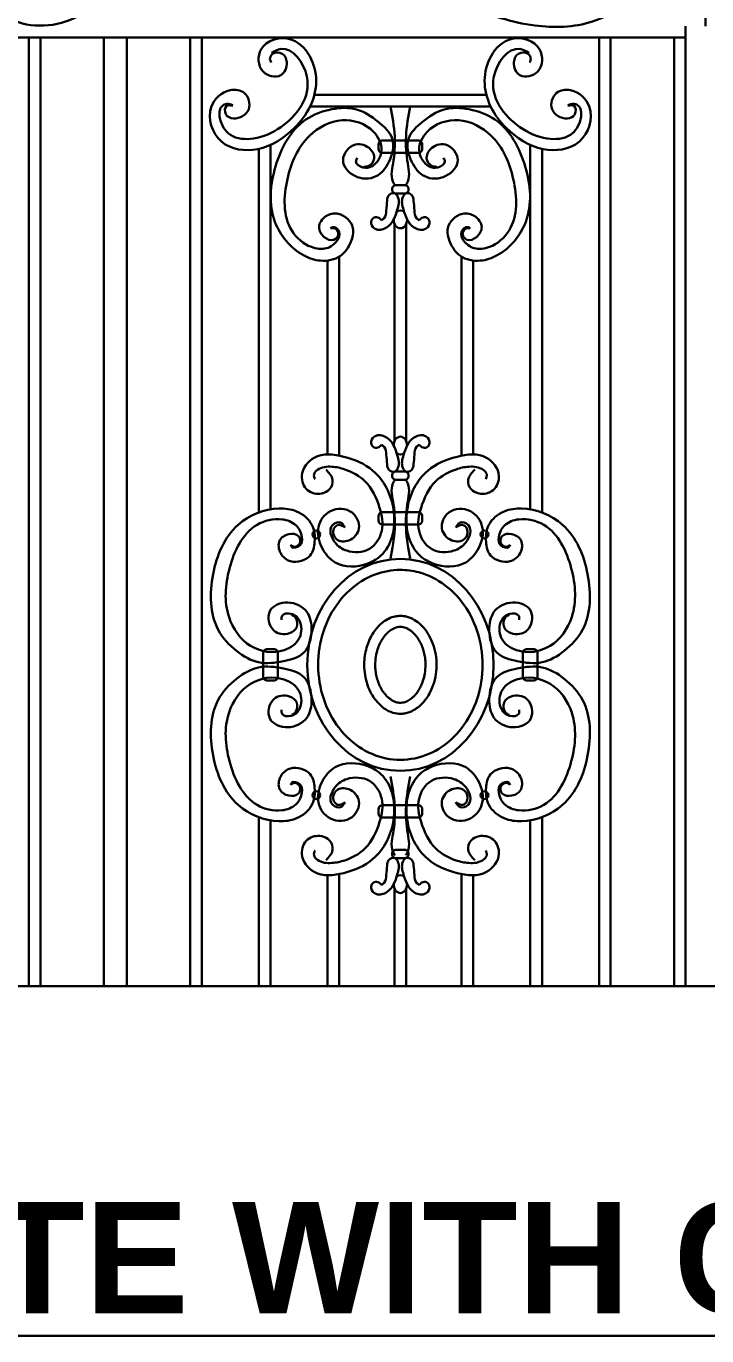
# Model space of a CAD drawing. Header units: metres. Extents: x 515 to 706, y -4 to 163.
# Drawn here: x 628.049 to 629.879, y 81.692 to 85.213 of the extents above; entities that cross this region are included whole.
import ezdxf

# ---------------------------------------------------------------- set-up
doc = ezdxf.new("R2010")
doc.units = ezdxf.units.M
doc.header["$MEASUREMENT"] = 0
doc.styles.add('NEW', font='arialbd.ttf', dxfattribs={"height": 0.23})
doc.dimstyles.new('Standard$0', dxfattribs={"dimtxt": 0.2, "dimasz": 0.23, "dimexe": 0.1805, "dimexo": 0.0625, "dimgap": 0.0955, "dimtad": 1, "dimzin": 0, "dimdsep": 46, "dimtxsty": 'Standard', "dimcen": 0, "dimdle": 440, "dimse1": 1, "dimse2": 1, "dimclrd": 256, "dimclrt": 256, "dimadec": 0, "dimazin": 0, "dimtfac": 1, "dimtofl": 0, "dimtmove": 0, "dimatfit": 3, "dimfxl": 0, "dimtolj": 1, "dimarcsym": 0})

# ---------------------------------------------------------------- blocks, each defined once
blk = doc.blocks.new('*D599')
at = {"lineweight": -2}
for p, q in [((625.127, 85.4451), (625.127, 84.3634)), ((625.127, 82.8621), (625.127, 83.6057))]:
    blk.add_line(p, q, dxfattribs=at)
at = {"lineweight": 40}
for points in [[(625.0886, 85.4451), (625.1653, 85.4451), (625.127, 85.6751)], [(625.0886, 82.8621), (625.1653, 82.8621), (625.127, 82.6321)]]:
    blk.add_solid(points, dxfattribs=at)
at = {"layer": 'Defpoints', "color": 0, "lineweight": 40}
for p in [(630.3776, 85.6751), (625.127, 82.6321), (630.3776, 82.6321)]:
    blk.add_point(p, dxfattribs=at)
at = {"lineweight": 30, "insert": (625.0087, 83.9845), "char_height": 0.2, "attachment_point": 5, "rotation": 90}
blk.add_mtext('\\A1;3.04', dxfattribs=at)

msp = doc.modelspace()

# ---------------------------------------------------------------- linework, layer by layer
at = {"lineweight": 30}
for p, q in [((629.87596, 86.04085), (629.87596, 85.21316)), ((629.82175, 85.21316), (629.82175, 82.63208)), ((626.75583, 85.1825), (628.28879, 85.1825)), ((628.25813, 85.1825), (628.25813, 82.63208)), ((629.82175, 85.1825), (628.28879, 85.1825)), ((628.31945, 85.1825), (628.31945, 82.63208)), ((629.79109, 85.1825), (629.79109, 82.63208)), ((628.82409, 85.02897), (629.28645, 85.02897)), ((628.81261, 84.9973), (629.29793, 84.9973)), ((626.23182, 82.63208), (633.71266, 82.63208))]:
    msp.add_line(p, q, dxfattribs=at)
for points in [[(628.05656, 82.63208), (628.05656, 85.1825)], [(628.08722, 82.63208), (628.08722, 85.1825)], [(628.49036, 82.63208), (628.49036, 85.1825)], [(628.52102, 82.63208), (628.52102, 85.1825)], [(629.58952, 82.63208), (629.58952, 85.1825)], [(629.62018, 82.63208), (629.62018, 85.1825)], [(628.70598, 83.91465), (628.70598, 84.89407)], [(629.40456, 83.91465), (629.40456, 84.89407)], [(628.67432, 83.906), (628.67432, 84.88358)], [(629.43622, 83.906), (629.43622, 84.88358)], [(629.03944, 84.09708), (629.03944, 84.68241)], [(629.0711, 84.09708), (629.0711, 84.68241)], [(628.85949, 84.06189), (628.85949, 84.58317)], [(628.89115, 84.05859), (628.89115, 84.59367)], [(629.21939, 84.05859), (629.21939, 84.59367)], [(629.25105, 84.06189), (629.25105, 84.58317)], [(628.67432, 83.0865), (628.67432, 82.63208)], [(628.70598, 83.07785), (628.70598, 82.63208)], [(629.40456, 83.07785), (629.40456, 82.63208)], [(629.43622, 83.0865), (629.43622, 82.63208)], [(628.85949, 82.93061), (628.85949, 82.63208)], [(628.89115, 82.93391), (628.89115, 82.63208)], [(629.21939, 82.93391), (629.21939, 82.63208)], [(629.25105, 82.93061), (629.25105, 82.63208)], [(629.03944, 82.89542), (629.03944, 82.63208)], [(629.0711, 82.89542), (629.0711, 82.63208)]]:
    msp.add_lwpolyline(points, dxfattribs=at)
for points in [[(628.99684, 84.88304, 0.4142136), (629.00739, 84.87248), (629.10315, 84.87248, 0.4142136), (629.1137, 84.88304), (629.1137, 84.89553, 0.4142136), (629.10315, 84.90609), (629.00739, 84.90609, 0.4142136), (628.99684, 84.89553)], [(629.03338, 84.77395, 0.4142136), (629.04393, 84.76339), (629.06661, 84.76339, 0.4142136), (629.07716, 84.77395), (629.07716, 84.77554, 0.4142136), (629.06661, 84.78609), (629.04393, 84.78609, 0.4142136), (629.03338, 84.77554)], [(629.07716, 84.00554, 0.4142136), (629.06661, 84.0161), (629.04393, 84.0161, 0.4142136), (629.03338, 84.00554), (629.03338, 84.00395, 0.4142136), (629.04393, 83.9934), (629.06661, 83.9934, 0.4142136), (629.07716, 84.00395)], [(629.1137, 83.89645, 0.4142136), (629.10315, 83.90701), (629.00739, 83.90701, 0.4142136), (628.99684, 83.89645), (628.99684, 83.88396, 0.4142136), (629.00739, 83.8734), (629.10315, 83.8734, 0.4142136), (629.1137, 83.88396)], [(628.72569, 83.5281, 0.4142136), (628.71513, 83.53865), (628.69725, 83.53865, 0.4142136), (628.6867, 83.5281), (628.6867, 83.4644, 0.4142136), (628.69725, 83.45385), (628.71513, 83.45385, 0.4142136), (628.72569, 83.4644)], [(629.38485, 83.5281, -0.4142136), (629.39541, 83.53865), (629.41329, 83.53865, -0.4142136), (629.42384, 83.5281), (629.42384, 83.4644, -0.4142136), (629.41329, 83.45385), (629.39541, 83.45385, -0.4142136), (629.38485, 83.4644)], [(629.1137, 83.09605, -0.4142136), (629.10315, 83.08549), (629.00739, 83.08549, -0.4142136), (628.99684, 83.09605), (628.99684, 83.10854, -0.4142136), (629.00739, 83.1191), (629.10315, 83.1191, -0.4142136), (629.1137, 83.10854)], [(629.07716, 82.98696, -0.4142136), (629.06661, 82.9764), (629.04393, 82.9764, -0.4142136), (629.03338, 82.98696), (629.03338, 82.98855, -0.4142136), (629.04393, 82.9991), (629.06661, 82.9991, -0.4142136), (629.07716, 82.98855)]]:
    msp.add_lwpolyline(points, format="xyb", close=True, dxfattribs=at)
for centre in [(628.82914, 83.84671), (629.2814, 83.84671), (628.82914, 83.14579), (629.2814, 83.14579)]:
    msp.add_circle(centre, 0.01044, dxfattribs=at)
at = {"lineweight": 30, "extrusion": (0, 0, -1)}
for centre, start_param, end_param in [((629.05527, 84.6938), 5.6717683, 6.8946023), ((629.05527, 84.6938), 7.8539816, 10.9955743), ((629.05527, 84.08569), 4.712389, 7.8539816), ((629.05527, 84.08569), 2.5301757, 3.7530096)]:
    msp.add_ellipse(centre, major_axis=(0, 0.024), ratio=0.7493723, start_param=start_param, end_param=end_param, dxfattribs=at)
msp.add_ellipse((629.05527, 83.49625), major_axis=(0, 0.28495), ratio=0.8790904, dxfattribs=at)
at = {"lineweight": 30}
for major_axis, start_param, end_param in [((0, 0.024), -0.611417, 0.611417), ((0, -0.024), 4.712389, 7.8539816)]:
    msp.add_ellipse((629.05527, 82.90681), major_axis=major_axis, ratio=0.7493723, start_param=start_param, end_param=end_param, dxfattribs=at)
for points in [[(629.08578, 85.8785), (629.0344, 85.68524), (629.07187, 85.43306), (629.23927, 85.27119), (629.41672, 85.2153), (629.5715, 85.22566), (629.70511, 85.33171), (629.72032, 85.48088), (629.64662, 85.55022), (629.56477, 85.51753), (629.5838, 85.43358), (629.64047, 85.44627), (629.64372, 85.48747), (629.61865, 85.48079), (629.61569, 85.46554)], [(628.00468, 85.37201), (627.99591, 85.37535), (627.98041, 85.36466), (628.00507, 85.34766), (628.02049, 85.36357), (628.01304, 85.39303), (627.94359, 85.37971), (627.94322, 85.29619), (628.01748, 85.2278), (628.19659, 85.24465), (628.31426, 85.39795), (628.38243, 85.48954), (628.44648, 85.51321), (628.49566, 85.48791), (628.49819, 85.43923), (628.48452, 85.42335), (628.46346, 85.43344), (628.46555, 85.44713)], [(628.6047, 84.99895), (628.58778, 84.99895), (628.58617, 84.97641), (628.60631, 84.96514), (628.64741, 84.9901), (628.63533, 85.03358), (628.59745, 85.04082), (628.54668, 84.99573), (628.57408, 84.90314), (628.67159, 84.88301), (628.77072, 84.94018), (628.81263, 84.99734), (628.82874, 85.06659), (628.81151, 85.1324), (628.7546, 85.17931), (628.68126, 85.15113), (628.6861, 85.09155), (628.73365, 85.08108), (628.74977, 85.11651), (628.73768, 85.13905), (628.71189, 85.13905), (628.70463, 85.12536), (628.70786, 85.1157)], [(629.50584, 84.99895), (629.52276, 84.99895), (629.52437, 84.97641), (629.50423, 84.96514), (629.46312, 84.9901), (629.47521, 85.03358), (629.51309, 85.04082), (629.56386, 84.99573), (629.53646, 84.90314), (629.43895, 84.88301), (629.33982, 84.94018), (629.29791, 84.99734), (629.28179, 85.06659), (629.29902, 85.1324), (629.35594, 85.17931), (629.42928, 85.15113), (629.42444, 85.09155), (629.37689, 85.08108), (629.36077, 85.11651), (629.37286, 85.13905), (629.39865, 85.13905), (629.4059, 85.12536), (629.40268, 85.1157)], [(628.70866, 85.14147), (628.73445, 85.15193), (628.80376, 85.07786), (628.73365, 84.94179), (628.66031, 84.91119), (628.59825, 84.92086), (628.57005, 84.96594), (628.57488, 84.99734), (628.58858, 85.00459), (628.6047, 85.00056)], [(629.40187, 85.14147), (629.37609, 85.15193), (629.30678, 85.07786), (629.37689, 84.94179), (629.45023, 84.91119), (629.51228, 84.92086), (629.54049, 84.96594), (629.53566, 84.99734), (629.52196, 85.00459), (629.50584, 85.00056)], [(628.86765, 84.66965), (628.87954, 84.66963), (628.88795, 84.65382), (628.87616, 84.63917), (628.85069, 84.64621), (628.83668, 84.67325), (628.8549, 84.70223), (628.88843, 84.70866), (628.92784, 84.67046), (628.92186, 84.63303), (628.89401, 84.59556), (628.84057, 84.58286), (628.795, 84.59725), (628.71807, 84.68724), (628.71967, 84.8361), (628.80096, 84.96215), (628.87092, 84.98983), (628.9377, 84.98933), (628.99551, 84.95595), (629.03366, 84.90993), (629.02422, 84.84788), (628.98991, 84.80965), (628.93284, 84.81056), (628.90111, 84.85322), (628.93421, 84.89478), (628.97522, 84.88204), (628.98466, 84.85809), (628.96882, 84.83683), (628.95745, 84.83513)], [(629.02869, 84.9973), (629.04012, 84.91731), (629.03555, 84.84418), (629.03174, 84.81523), (629.03784, 84.79009), (629.04089, 84.78552)], [(629.08185, 84.9973), (629.07042, 84.91731), (629.07499, 84.84418), (629.0788, 84.81523), (629.0727, 84.79009), (629.06965, 84.78552)], [(629.24289, 84.66965), (629.231, 84.66963), (629.22259, 84.65382), (629.23438, 84.63917), (629.25985, 84.64621), (629.27386, 84.67325), (629.25564, 84.70223), (629.22211, 84.70866), (629.1827, 84.67046), (629.18868, 84.63303), (629.21653, 84.59556), (629.26997, 84.58286), (629.31554, 84.59725), (629.39247, 84.68724), (629.39087, 84.8361), (629.30958, 84.96215), (629.23962, 84.98983), (629.17284, 84.98933), (629.11503, 84.95595), (629.07688, 84.90993), (629.08632, 84.84788), (629.12063, 84.80965), (629.1777, 84.81056), (629.20943, 84.85322), (629.17633, 84.89478), (629.13532, 84.88204), (629.12588, 84.85809), (629.14172, 84.83683), (629.15309, 84.83513)], [(628.86765, 84.66965), (628.87331, 84.67312), (628.89093, 84.66009), (628.88546, 84.63727), (628.85659, 84.61638), (628.81589, 84.61962), (628.76311, 84.6638), (628.75161, 84.80198), (628.81108, 84.91859), (628.89837, 84.96038), (628.98345, 84.92888), (629.00466, 84.88003), (628.98301, 84.83928), (628.95438, 84.83365), (628.9358, 84.84976), (628.93952, 84.85937)], [(629.24289, 84.66965), (629.23723, 84.67312), (629.21961, 84.66009), (629.22508, 84.63727), (629.25395, 84.61638), (629.29465, 84.61962), (629.34743, 84.6638), (629.35893, 84.80198), (629.29945, 84.91859), (629.21216, 84.96038), (629.12709, 84.92888), (629.10588, 84.88003), (629.12753, 84.83928), (629.15615, 84.83365), (629.17474, 84.84976), (629.17102, 84.85937)], [(629.00472, 84.6916), (628.99439, 84.6991), (628.98219, 84.69723), (628.97702, 84.68269), (628.99017, 84.66721), (629.01974, 84.67284), (629.04697, 84.72021), (629.04885, 84.75351), (629.03946, 84.7643), (629.02444, 84.75914), (629.01974, 84.74413), (629.0174, 84.71786), (629.01176, 84.69723), (629.00472, 84.6916)], [(629.10582, 84.6916), (629.11614, 84.6991), (629.12835, 84.69723), (629.13351, 84.68269), (629.12037, 84.66721), (629.0908, 84.67284), (629.06357, 84.72021), (629.06169, 84.75351), (629.07108, 84.7643), (629.0861, 84.75914), (629.0908, 84.74413), (629.09314, 84.71786), (629.09878, 84.69723), (629.10582, 84.6916)], [(629.00472, 84.08789), (628.99439, 84.08038), (628.98219, 84.08226), (628.97702, 84.0968), (628.99017, 84.11228), (629.01974, 84.10665), (629.04697, 84.05928), (629.04885, 84.02598), (629.03946, 84.01519), (629.02444, 84.02035), (629.01974, 84.03536), (629.0174, 84.06162), (629.01176, 84.08226), (629.00472, 84.08789)], [(629.10582, 84.08789), (629.11614, 84.08038), (629.12835, 84.08226), (629.13351, 84.0968), (629.12037, 84.11228), (629.0908, 84.10665), (629.06357, 84.05928), (629.06169, 84.02598), (629.07108, 84.01519), (629.0861, 84.02035), (629.0908, 84.03536), (629.09314, 84.06162), (629.09878, 84.08226), (629.10582, 84.08789)], [(628.85541, 84.02097), (628.87288, 83.99381), (628.86512, 83.96859), (628.84376, 83.95696), (628.8059, 83.96569), (628.79037, 84.00448), (628.82337, 84.05297), (628.90298, 84.05588), (628.98161, 84.01806), (629.03695, 83.91331), (629.00782, 83.79499), (628.96802, 83.7688), (628.87968, 83.77171), (628.84473, 83.81051), (628.83502, 83.86676), (628.86706, 83.90943), (628.92531, 83.90555), (628.94375, 83.86288), (628.91657, 83.83087), (628.88356, 83.83378), (628.87677, 83.86288), (628.88745, 83.87258), (628.90589, 83.86579)], [(629.25513, 84.02097), (629.23765, 83.99381), (629.24542, 83.96859), (629.26678, 83.95696), (629.30464, 83.96569), (629.32017, 84.00448), (629.28716, 84.05297), (629.20756, 84.05588), (629.12893, 84.01806), (629.07359, 83.91331), (629.10272, 83.79499), (629.14252, 83.7688), (629.23086, 83.77171), (629.26581, 83.81051), (629.27551, 83.86676), (629.24348, 83.90943), (629.18523, 83.90555), (629.16679, 83.86288), (629.19397, 83.83087), (629.22698, 83.83378), (629.23377, 83.86288), (629.22309, 83.87258), (629.20465, 83.86579)], [(628.90589, 83.86579), (628.89647, 83.87802), (628.87248, 83.87168), (628.87954, 83.82516), (628.91129, 83.80331), (628.97196, 83.80824), (629.00512, 83.85617), (628.99948, 83.9182), (628.95997, 83.99009), (628.90564, 84.02181), (628.87107, 84.02886), (628.83227, 84.0204), (628.8231, 84.00842), (628.82592, 83.99503)], [(629.20465, 83.86579), (629.21407, 83.87802), (629.23805, 83.87168), (629.231, 83.82516), (629.19925, 83.80331), (629.13858, 83.80824), (629.10542, 83.85617), (629.11106, 83.9182), (629.15057, 83.99009), (629.2049, 84.02181), (629.23947, 84.02886), (629.27827, 84.0204), (629.28744, 84.00842), (629.28462, 83.99503)], [(629.02869, 83.78219), (629.04012, 83.86218), (629.03555, 83.93531), (629.03174, 83.96426), (629.03784, 83.9894), (629.04089, 83.99397)], [(629.08185, 83.78219), (629.07042, 83.86218), (629.07499, 83.93531), (629.0788, 83.96426), (629.0727, 83.9894), (629.06965, 83.99397)], [(628.75983, 83.81908), (628.77039, 83.8136), (628.78515, 83.82374), (628.78146, 83.84218), (628.75563, 83.84771), (628.73071, 83.83019), (628.73348, 83.79608), (628.76024, 83.77488), (628.81284, 83.79055), (628.82483, 83.82651), (628.81745, 83.8726), (628.77593, 83.90856), (628.72886, 83.91686), (628.61905, 83.8726), (628.55169, 83.73985), (628.56553, 83.5905), (628.61479, 83.53363), (628.67424, 83.50321), (628.74094, 83.5061), (628.79603, 83.52928), (628.81633, 83.58867), (628.80357, 83.63843), (628.75254, 83.664), (628.70469, 83.64082), (628.71484, 83.58867), (628.75709, 83.58102), (628.77653, 83.5979), (628.7723, 83.62407), (628.76301, 83.63083)], [(629.3507, 83.81908), (629.34015, 83.8136), (629.32538, 83.82374), (629.32908, 83.84218), (629.35491, 83.84771), (629.37983, 83.83019), (629.37706, 83.79608), (629.3503, 83.77488), (629.2977, 83.79055), (629.2857, 83.82651), (629.29309, 83.8726), (629.33461, 83.90856), (629.38167, 83.91686), (629.49149, 83.8726), (629.55885, 83.73985), (629.54501, 83.5905), (629.49575, 83.53363), (629.4363, 83.50321), (629.3696, 83.5061), (629.3145, 83.52928), (629.29421, 83.58867), (629.30697, 83.63843), (629.358, 83.664), (629.40585, 83.64082), (629.3957, 83.58867), (629.35344, 83.58102), (629.33401, 83.5979), (629.33823, 83.62407), (629.34753, 83.63083)], [(628.75983, 83.81908), (628.76325, 83.81339), (628.7849, 83.8168), (628.79059, 83.83957), (628.77464, 83.87144), (628.73705, 83.88737), (628.66983, 83.87257), (628.59578, 83.75534), (628.59464, 83.62445), (628.65275, 83.54706), (628.74275, 83.53568), (628.78413, 83.5692), (628.78376, 83.61535), (628.76097, 83.63356), (628.73705, 83.62787), (628.73591, 83.61762)], [(629.3507, 83.81908), (629.34729, 83.81339), (629.32564, 83.8168), (629.31994, 83.83957), (629.33589, 83.87144), (629.37349, 83.88737), (629.4407, 83.87257), (629.51476, 83.75534), (629.5159, 83.62445), (629.45779, 83.54706), (629.36779, 83.53568), (629.3264, 83.5692), (629.32678, 83.61535), (629.34956, 83.63356), (629.37349, 83.62787), (629.37463, 83.61762)], [(628.75983, 83.17342), (628.77039, 83.1789), (628.78515, 83.16876), (628.78146, 83.15032), (628.75563, 83.14479), (628.73071, 83.1623), (628.73348, 83.19641), (628.76024, 83.21762), (628.81284, 83.20195), (628.82483, 83.16599), (628.81745, 83.1199), (628.77593, 83.08394), (628.72886, 83.07564), (628.61905, 83.1199), (628.55169, 83.25265), (628.56553, 83.402), (628.61479, 83.45887), (628.67424, 83.48929), (628.74094, 83.4864), (628.79603, 83.46322), (628.81633, 83.40383), (628.80357, 83.35407), (628.75254, 83.3285), (628.70469, 83.35168), (628.71484, 83.40383), (628.75709, 83.41148), (628.77653, 83.3946), (628.7723, 83.36842), (628.76301, 83.36167)], [(629.3507, 83.17342), (629.34015, 83.1789), (629.32538, 83.16876), (629.32908, 83.15032), (629.35491, 83.14479), (629.37983, 83.1623), (629.37706, 83.19641), (629.3503, 83.21762), (629.2977, 83.20195), (629.2857, 83.16599), (629.29309, 83.1199), (629.33461, 83.08394), (629.38167, 83.07564), (629.49149, 83.1199), (629.55885, 83.25265), (629.54501, 83.402), (629.49575, 83.45887), (629.4363, 83.48929), (629.3696, 83.4864), (629.3145, 83.46322), (629.29421, 83.40383), (629.30697, 83.35407), (629.358, 83.3285), (629.40585, 83.35168), (629.3957, 83.40383), (629.35344, 83.41148), (629.33401, 83.3946), (629.33823, 83.36842), (629.34753, 83.36167)], [(628.75983, 83.17342), (628.76325, 83.17911), (628.7849, 83.17569), (628.79059, 83.15293), (628.77464, 83.12106), (628.73705, 83.10513), (628.66983, 83.11992), (628.59578, 83.23716), (628.59464, 83.36805), (628.65275, 83.44544), (628.74275, 83.45682), (628.78413, 83.4233), (628.78376, 83.37715), (628.76097, 83.35894), (628.73705, 83.36463), (628.73591, 83.37487)], [(629.3507, 83.17342), (629.34729, 83.17911), (629.32564, 83.17569), (629.31994, 83.15293), (629.33589, 83.12106), (629.37349, 83.10513), (629.4407, 83.11992), (629.51476, 83.23716), (629.5159, 83.36805), (629.45779, 83.44544), (629.36779, 83.45682), (629.3264, 83.4233), (629.32678, 83.37715), (629.34956, 83.35894), (629.37349, 83.36463), (629.37463, 83.37487)], [(628.85541, 82.97153), (628.87288, 82.99869), (628.86512, 83.0239), (628.84376, 83.03554), (628.8059, 83.02681), (628.79037, 82.98802), (628.82337, 82.93953), (628.90298, 82.93662), (628.98161, 82.97444), (629.03695, 83.07919), (629.00782, 83.19751), (628.96802, 83.2237), (628.87968, 83.22079), (628.84473, 83.18199), (628.83502, 83.12574), (628.86706, 83.08307), (628.92531, 83.08694), (628.94375, 83.12962), (628.91657, 83.16162), (628.88356, 83.15871), (628.87677, 83.12962), (628.88745, 83.11992), (628.90589, 83.12671)], [(629.25513, 82.97153), (629.23765, 82.99869), (629.24542, 83.0239), (629.26678, 83.03554), (629.30464, 83.02681), (629.32017, 82.98802), (629.28716, 82.93953), (629.20756, 82.93662), (629.12893, 82.97444), (629.07359, 83.07919), (629.10272, 83.19751), (629.14252, 83.2237), (629.23086, 83.22079), (629.26581, 83.18199), (629.27551, 83.12574), (629.24348, 83.08307), (629.18523, 83.08694), (629.16679, 83.12962), (629.19397, 83.16162), (629.22698, 83.15871), (629.23377, 83.12962), (629.22309, 83.11992), (629.20465, 83.12671)], [(628.90589, 83.12671), (628.89647, 83.11448), (628.87248, 83.12082), (628.87954, 83.16734), (628.91129, 83.18919), (628.97196, 83.18426), (629.00512, 83.13633), (628.99948, 83.0743), (628.95997, 83.00241), (628.90564, 82.97069), (628.87107, 82.96364), (628.83227, 82.9721), (628.8231, 82.98408), (628.82592, 82.99747)], [(629.02869, 83.19608), (629.04012, 83.11609), (629.03555, 83.04295), (629.03174, 83.014), (629.03784, 82.98886), (629.04089, 82.98429)], [(629.08185, 83.19608), (629.07042, 83.11609), (629.07499, 83.04295), (629.0788, 83.014), (629.0727, 82.98886), (629.06965, 82.98429)], [(629.20465, 83.12671), (629.21407, 83.11448), (629.23805, 83.12082), (629.231, 83.16734), (629.19925, 83.18919), (629.13858, 83.18426), (629.10542, 83.13633), (629.11106, 83.0743), (629.15057, 83.00241), (629.2049, 82.97069), (629.23947, 82.96364), (629.27827, 82.9721), (629.28744, 82.98408), (629.28462, 82.99747)], [(629.00472, 82.90461), (628.99439, 82.91211), (628.98219, 82.91024), (628.97702, 82.8957), (628.99017, 82.88022), (629.01974, 82.88585), (629.04697, 82.93322), (629.04885, 82.96652), (629.03946, 82.9773), (629.02444, 82.97215), (629.01974, 82.95714), (629.0174, 82.93087), (629.01176, 82.91024), (629.00472, 82.90461)], [(629.10582, 82.90461), (629.11614, 82.91211), (629.12835, 82.91024), (629.13351, 82.8957), (629.12037, 82.88022), (629.0908, 82.88585), (629.06357, 82.93322), (629.06169, 82.96652), (629.07108, 82.9773), (629.0861, 82.97215), (629.0908, 82.95714), (629.09314, 82.93087), (629.09878, 82.91024), (629.10582, 82.90461)]]:
    msp.add_spline(points, degree=3, dxfattribs=at)
for points, knots in [([(629.05527, 83.75159), (629.07174, 83.75159), (629.08821, 83.74945), (629.12964, 83.73852), (629.15405, 83.72659), (629.19803, 83.69335), (629.21757, 83.67204), (629.24903, 83.62253), (629.26092, 83.59435), (629.27525, 83.53481), (629.27769, 83.50347), (629.27273, 83.44186), (629.26534, 83.41161), (629.24185, 83.35626), (629.22576, 83.33117), (629.18725, 83.28932), (629.16485, 83.27257), (629.11672, 83.24916), (629.09101, 83.2425), (629.03923, 83.23983), (629.01315, 83.2438), (628.96354, 83.26207), (628.94001, 83.27638), (628.8985, 83.31392), (628.88055, 83.33714), (628.85282, 83.38968), (628.84307, 83.41898), (628.83322, 83.47977), (628.83315, 83.51125), (628.84268, 83.57211), (628.8523, 83.60147), (628.87977, 83.6542), (628.89761, 83.67755), (628.93894, 83.71536), (628.9624, 83.72982), (629.00919, 83.74739), (629.03223, 83.75159), (629.05527, 83.75159)], [0, 0, 0, 0, 0.2279052, 0.2279052, 0.586437, 0.586437, 0.9449688, 0.9449688, 1.3035006, 1.3035006, 1.6620323, 1.6620323, 2.0205641, 2.0205641, 2.3790959, 2.3790959, 2.7376277, 2.7376277, 3.0961595, 3.0961595, 3.4546913, 3.4546913, 3.8132231, 3.8132231, 4.1717549, 4.1717549, 4.5302867, 4.5302867, 4.8888185, 4.8888185, 5.2473503, 5.2473503, 5.605882, 5.605882, 5.9644138, 5.9644138, 6.2831853, 6.2831853, 6.2831853, 6.2831853]), ([(629.05527, 83.6279), (629.0508, 83.6279), (629.0462, 83.62745), (629.03564, 83.62528), (629.02953, 83.62322), (629.01823, 83.61761), (629.01319, 83.6145), (629.00423, 83.60755), (629.00032, 83.60404), (628.99261, 83.59596), (628.98887, 83.59144), (628.98188, 83.58161), (628.97862, 83.57627), (628.9726, 83.56464), (628.96988, 83.5584), (628.96521, 83.54535), (628.96328, 83.53858), (628.96029, 83.52459), (628.95923, 83.51737), (628.95789, 83.50078), (628.95789, 83.49144), (628.95939, 83.47315), (628.9609, 83.46407), (628.96528, 83.4466), (628.96814, 83.43828), (628.9749, 83.42287), (628.97887, 83.41566), (628.98753, 83.40266), (628.99217, 83.39692), (629.00178, 83.38699), (629.00679, 83.38274), (629.01587, 83.37637), (629.01988, 83.37403), (629.03156, 83.36833), (629.03939, 83.36608), (629.04945, 83.36479), (629.05209, 83.36462), (629.05671, 83.36458), (629.05871, 83.36465), (629.06283, 83.36499), (629.0649, 83.36526), (629.07116, 83.36636), (629.07528, 83.36745), (629.08383, 83.37062), (629.0881, 83.37264), (629.09686, 83.37778), (629.10125, 83.38085), (629.10922, 83.38755), (629.11277, 83.39098), (629.11979, 83.39878), (629.12322, 83.40312), (629.12965, 83.4125), (629.13265, 83.41754), (629.13948, 83.43095), (629.14303, 83.43983), (629.14855, 83.45863), (629.15049, 83.46842), (629.15258, 83.48852), (629.15274, 83.49887), (629.15124, 83.51913), (629.14959, 83.52899), (629.1446, 83.54809), (629.14129, 83.5572), (629.13381, 83.57311), (629.12972, 83.58008), (629.12075, 83.59274), (629.11591, 83.59834), (629.10529, 83.60865), (629.09936, 83.61315), (629.08941, 83.61915), (629.08547, 83.62111), (629.07977, 83.6234), (629.07801, 83.62404), (629.07439, 83.62519), (629.07257, 83.62569), (629.06712, 83.62696), (629.06349, 83.6275), (629.05836, 83.62785), (629.05682, 83.6279), (629.05527, 83.6279)], [0, 0, 0, 0, 0.1781269, 0.1781269, 0.4114651, 0.4114651, 0.5974221, 0.5974221, 0.7443296, 0.7443296, 0.8912372, 0.8912372, 1.0381447, 1.0381447, 1.1850523, 1.1850523, 1.3319599, 1.3319599, 1.4788674, 1.4788674, 1.66389, 1.66389, 1.8489127, 1.8489127, 2.0339353, 2.0339353, 2.218958, 2.218958, 2.4039806, 2.4039806, 2.5890033, 2.5890033, 2.736873, 2.736873, 3.0314829, 3.0314829, 3.1334962, 3.1334962, 3.2141331, 3.2141331, 3.2947699, 3.2947699, 3.4560437, 3.4560437, 3.6173175, 3.6173175, 3.7785913, 3.7785913, 3.9146795, 3.9146795, 4.0507678, 4.0507678, 4.186856, 4.186856, 4.3902877, 4.3902877, 4.5937193, 4.5937193, 4.797151, 4.797151, 5.0005826, 5.0005826, 5.2040142, 5.2040142, 5.3907703, 5.3907703, 5.5775264, 5.5775264, 5.7959902, 5.7959902, 5.9425712, 5.9425712, 6.0122965, 6.0122965, 6.0820219, 6.0820219, 6.2214727, 6.2214727, 6.2831853, 6.2831853, 6.2831853, 6.2831853]), ([(629.05527, 83.59829), (629.05258, 83.59829), (629.04981, 83.598), (629.04498, 83.59693), (629.043, 83.59635), (629.03871, 83.59471), (629.03645, 83.59366), (629.02943, 83.58976), (629.02455, 83.58621), (629.01612, 83.57784), (629.01277, 83.57393), (629.00721, 83.56614), (629.00492, 83.56248), (629.00056, 83.55437), (628.99851, 83.54996), (628.99478, 83.54039), (628.99312, 83.5352), (628.98994, 83.52253), (628.98867, 83.51466), (628.98761, 83.50039), (628.98756, 83.49409), (628.98823, 83.48277), (628.98882, 83.47766), (628.99057, 83.46752), (628.99172, 83.46254), (628.99466, 83.45244), (628.99648, 83.44741), (629.00058, 83.43803), (629.00289, 83.43359), (629.00837, 83.42451), (629.01162, 83.42005), (629.01723, 83.41351), (629.01961, 83.41108), (629.02444, 83.40672), (629.02686, 83.40482), (629.03173, 83.40144), (629.03417, 83.40002), (629.04087, 83.3967), (629.04515, 83.39538), (629.05171, 83.39428), (629.05414, 83.39414), (629.05925, 83.39434), (629.06189, 83.3947), (629.06788, 83.39618), (629.07119, 83.39739), (629.07865, 83.40126), (629.08268, 83.4039), (629.08875, 83.40904), (629.09079, 83.41097), (629.09497, 83.41539), (629.09707, 83.41785), (629.10186, 83.42416), (629.10452, 83.42818), (629.1089, 83.43599), (629.11071, 83.43968), (629.11409, 83.44762), (629.11563, 83.45183), (629.11858, 83.46148), (629.11989, 83.46699), (629.12216, 83.48021), (629.12285, 83.48824), (629.12285, 83.50263), (629.12242, 83.50895), (629.12091, 83.52015), (629.11994, 83.52516), (629.11746, 83.53497), (629.11596, 83.53974), (629.11233, 83.54932), (629.11018, 83.55402), (629.10552, 83.56267), (629.10297, 83.56671), (629.09751, 83.57419), (629.0946, 83.5776), (629.08944, 83.58284), (629.0872, 83.58485), (629.08266, 83.58844), (629.08041, 83.59), (629.0754, 83.59303), (629.07269, 83.59435), (629.06488, 83.59743), (629.05994, 83.59829), (629.05527, 83.59829)], [0, 0, 0, 0, 0.1923401, 0.1923401, 0.3236555, 0.3236555, 0.4549709, 0.4549709, 0.7176018, 0.7176018, 0.8891235, 0.8891235, 1.0212152, 1.0212152, 1.1533069, 1.1533069, 1.2930454, 1.2930454, 1.486964, 1.486964, 1.6376097, 1.6376097, 1.7640513, 1.7640513, 1.8904929, 1.8904929, 2.0315694, 2.0315694, 2.172646, 2.172646, 2.3442306, 2.3442306, 2.4698276, 2.4698276, 2.5954245, 2.5954245, 2.7303771, 2.7303771, 2.9958586, 2.9958586, 3.1760523, 3.1760523, 3.356246, 3.356246, 3.5691222, 3.5691222, 3.7819983, 3.7819983, 3.8905071, 3.8905071, 3.9990159, 3.9990159, 4.1448115, 4.1448115, 4.2614233, 4.2614233, 4.3780351, 4.3780351, 4.5192874, 4.5192874, 4.7127694, 4.7127694, 4.8645986, 4.8645986, 4.9919385, 4.9919385, 5.1192783, 5.1192783, 5.2619256, 5.2619256, 5.4045729, 5.4045729, 5.5541017, 5.5541017, 5.6740944, 5.6740944, 5.7940871, 5.7940871, 5.9492327, 5.9492327, 6.2831853, 6.2831853, 6.2831853, 6.2831853])]:
    msp.add_open_spline(points, degree=3, knots=knots, dxfattribs=at)

# ---------------------------------------------------------------- texts
at = {"lineweight": 30, "style": 'NEW'}
msp.add_text('%%UGATE WITH COMPOUND WALL ', height=0.3, dxfattribs=at).set_placement((627.32213, 81.75248))

# ---------------------------------------------------------------- dimensions: what is measured, and where the dimension line sits
at = {"lineweight": 30}
dim = msp.add_linear_dim(base=(625.12697, 82.63208), p1=(630.37759, 85.67511), p2=(630.37759, 82.63208), angle=270, dimstyle='Standard$0', override={"dimtmove": 2}, dxfattribs=at)
dim.commit()
dim.dimension.update_dxf_attribs({"geometry": '*D599', "text_midpoint": (625.0087, 83.98454), "dimtype": 161})

doc.saveas('drawing.dxf')
